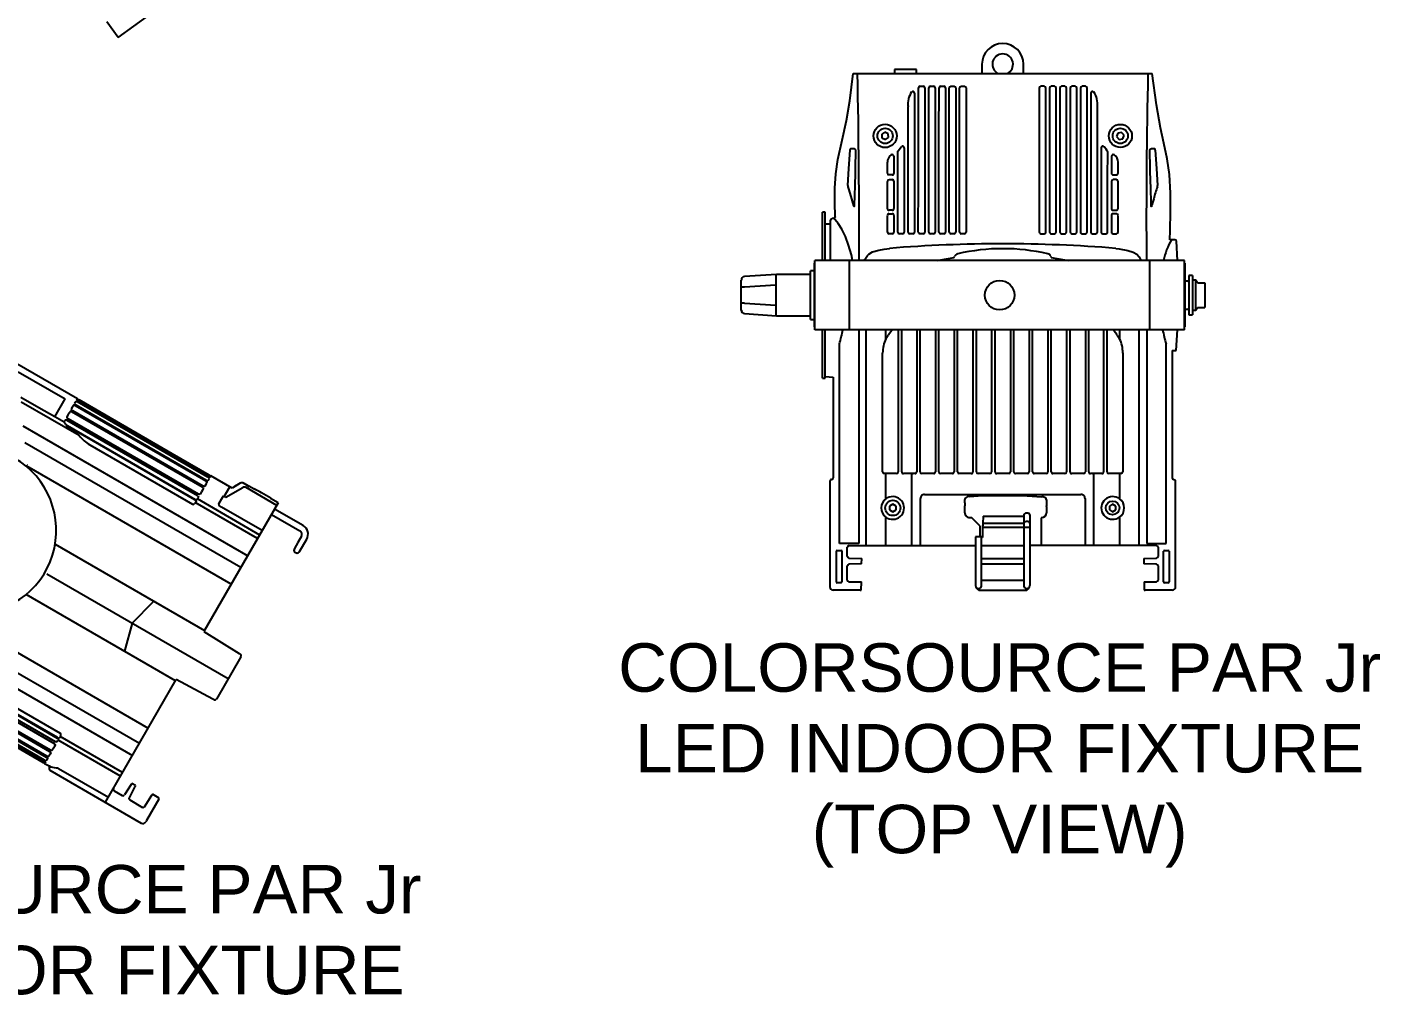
# Model space of a CAD drawing. Extents: x 5 to 346, y -5 to 215.
# Drawn here: x 185.92 to 210.37, y 66.5 to 83.98 of the extents above; entities that cross this region are included whole.
import ezdxf

# ---------------------------------------------------------------- set-up
doc = ezdxf.new("R2010")
doc.units = 0
doc.header["$LTSCALE"] = 0.5
doc.header["$MEASUREMENT"] = 0
doc.layers.add('OBJECT', color=7, linetype='CONTINUOUS')
doc.layers.add('RISER', color=7, linetype='CONTINUOUS')
doc.styles.add('ARIAL', font='arial.ttf')

# ---------------------------------------------------------------- blocks, each defined once
blk = doc.blocks.new('ColorSource Par Jr')
at = {"layer": 'RISER'}
for p, q in [((2.444, -3.819), (3.012, -3.409)), ((2.444, -3.819), (2.239, -3.535)), ((0.611, -9.706), (1.707, -10.339)), ((0.638, -9.855), (1.486, -10.345)), ((1.737, -11.004), (0.694, -10.402)), ((1.301, -10.665), (1.486, -10.345)), ((4.026, -11.83), (1.667, -10.468)), ((1.677, -10.451), (4.035, -11.813)), ((4.067, -11.758), (1.708, -10.396)), ((1.714, -10.387), (4.073, -11.748)), ((4.088, -11.722), (1.73, -10.36)), ((1.731, -10.356), (4.09, -11.718)), ((1.731, -10.356), (4.09, -11.718)), ((1.731, -10.356), (1.731, -10.356)), ((1.468, -10.761), (1.302, -10.665)), ((1.469, -10.75), (1.468, -10.752)), ((1.468, -10.752), (1.468, -10.754)), ((3.875, -12.093), (1.515, -10.731)), ((1.535, -10.697), (3.893, -12.059)), ((3.963, -11.94), (1.603, -10.578)), ((1.618, -10.553), (3.977, -11.915)), ((0.72, -10.831), (4.785, -13.178)), ((1.522, -10.822), (3.836, -12.158)), ((3.83, -12.165), (1.54, -10.843)), ((1.704, -10.969), (1.737, -11.004)), ((4.662, -13.39), (0.758, -11.136)), ((1.933, -11.173), (3.787, -12.244)), ((0.793, -11.528), (0.801, -11.532)), ((4.489, -13.69), (0.795, -11.558)), ((4.09, -11.718), (4.09, -11.718)), ((4.118, -11.731), (4.117, -11.732)), ((4.502, -11.953), (4.118, -11.731)), ((4.362, -12.103), (4.462, -11.93)), ((4.387, -12.117), (4.698, -11.945)), ((4.65, -11.868), (4.545, -11.928)), ((4.546, -11.928), (4.545, -11.928)), ((4.65, -11.868), (4.65, -11.868)), ((4.818, -11.931), (4.709, -11.868)), ((4.899, -11.971), (4.709, -11.868)), ((4.709, -11.868), (4.709, -11.868)), ((5.311, -12.266), (4.757, -11.946)), ((3.838, -12.217), (3.826, -12.238)), ((4.964, -12.867), (3.838, -12.217)), ((3.846, -12.201), (3.845, -12.205)), ((3.856, -12.184), (3.847, -12.2)), ((3.875, -12.151), (3.864, -12.169)), ((5.002, -12.802), (3.875, -12.151)), ((5.338, -12.22), (3.995, -14.546)), ((4.346, -12.094), (4.387, -12.117)), ((5.202, -12.135), (5.037, -12.04)), ((5.202, -12.135), (5.037, -12.04)), ((5.202, -12.135), (5.199, -12.14)), ((5.338, -12.22), (5.199, -12.14)), ((5.202, -12.135), (5.202, -12.135)), ((5.3, -12.198), (5.3, -12.198)), ((5.047, -12.723), (4.31, -12.298)), ((5.216, -12.431), (5.73, -12.728)), ((5.786, -12.632), (5.271, -12.335)), ((5.691, -12.936), (5.629, -13.044)), ((5.756, -12.823), (5.691, -12.936)), ((5.724, -13.099), (5.851, -12.878)), ((1.306, -12.965), (4.007, -14.525)), ((1.156, -13.502), (4.435, -15.396)), ((3.067, -15.194), (0.781, -13.874)), ((-0.714, -14.152), (2.988, -16.29)), ((2.696, -14.392), (3.091, -13.996)), ((2.827, -16.569), (-1.079, -14.314)), ((2.696, -14.392), (2.56, -14.901)), ((-1.362, -14.433), (2.704, -16.781)), ((3.995, -14.546), (4.629, -14.943)), ((-0.969, -15.133), (1.345, -16.469)), ((1.349, -16.46), (-0.942, -15.137)), ((4.664, -14.999), (4.221, -15.766)), ((4.629, -14.943), (4.654, -14.959)), ((-1.154, -15.35), (1.205, -16.712)), ((1.22, -16.687), (-1.14, -15.325)), ((-1.07, -15.206), (1.288, -16.567)), ((1.309, -16.534), (-1.051, -15.172)), ((-0.459, -15.312), (1.395, -16.383)), ((3.482, -15.434), (3.067, -15.194)), ((-1.267, -15.546), (1.092, -16.908)), ((-1.267, -15.546), (1.092, -16.908)), ((1.094, -16.905), (-1.265, -15.543)), ((-1.25, -15.516), (1.109, -16.878)), ((1.115, -16.868), (-1.244, -15.506)), ((-1.212, -15.452), (1.146, -16.814)), ((1.156, -16.797), (-1.203, -15.435)), ((2.215, -17.629), (3.495, -15.412)), ((4.155, -15.764), (3.495, -15.412)), ((4.181, -15.778), (4.155, -15.764)), ((1.369, -16.487), (1.359, -16.506)), ((2.487, -17.157), (1.359, -16.506)), ((1.408, -16.422), (1.397, -16.44)), ((2.525, -17.092), (1.397, -16.44)), ((1.092, -16.908), (1.092, -16.908)), ((1.116, -16.926), (1.198, -16.973)), ((1.204, -16.994), (1.202, -16.998)), ((1.203, -17.037), (1.202, -16.998)), ((1.211, -17.05), (2.861, -18.003)), ((1.368, -17.021), (2.267, -17.539)), ((2.678, -17.307), (2.559, -17.497)), ((2.747, -17.346), (2.642, -17.546)), ((2.757, -17.325), (2.692, -17.287)), ((2.37, -17.42), (2.519, -17.507)), ((2.653, -17.585), (2.882, -17.72)), ((2.922, -17.71), (3.051, -17.503)), ((3.179, -17.571), (2.957, -17.956)), ((3.188, -17.556), (3.063, -17.485)), ((3.179, -17.571), (3.188, -17.556)), ((2.957, -17.956), (2.943, -17.981))]:
    blk.add_line(p, q, dxfattribs=at)
at = {"layer": 'RISER', "flags": 128}
for points in [[(1.302, -10.665), (1.009, -10.503), (0.687, -10.32)], [(1.636, -10.461), (1.626, -10.479), (1.615, -10.498), (1.598, -10.527)], [(1.667, -10.468), (1.658, -10.464), (1.65, -10.461), (1.643, -10.459), (1.638, -10.459), (1.636, -10.461)], [(1.68, -10.386), (1.673, -10.397), (1.666, -10.409), (1.655, -10.429)], [(1.702, -10.347), (1.697, -10.355), (1.69, -10.367)], [(1.468, -10.754), (1.467, -10.76), (1.468, -10.761)], [(1.48, -10.732), (1.474, -10.741), (1.469, -10.75)], [(1.515, -10.731), (1.507, -10.727), (1.499, -10.725), (1.491, -10.725), (1.485, -10.727), (1.48, -10.732)], [(1.517, -10.667), (1.516, -10.674), (1.518, -10.682), (1.525, -10.69), (1.532, -10.696), (1.535, -10.697)], [(1.571, -10.574), (1.556, -10.6), (1.54, -10.627), (1.517, -10.667)], [(1.603, -10.578), (1.595, -10.573), (1.587, -10.571), (1.58, -10.57), (1.574, -10.571), (1.571, -10.574)], [(1.598, -10.527), (1.598, -10.532), (1.6, -10.538), (1.606, -10.545), (1.614, -10.551), (1.618, -10.553)], [(1.54, -10.843), (1.535, -10.84), (1.526, -10.835), (1.519, -10.832), (1.514, -10.831), (1.512, -10.831), (1.513, -10.833), (1.516, -10.837), (1.523, -10.842)], [(3.982, -11.966), (3.967, -11.992), (3.951, -12.02), (3.928, -12.061)], [(3.964, -11.939), (3.971, -11.944), (3.977, -11.95), (3.981, -11.956), (3.983, -11.961), (3.982, -11.966)], [(4.009, -11.92), (4.005, -11.923), (3.998, -11.923), (3.99, -11.921), (3.98, -11.918), (3.976, -11.916)], [(4.047, -11.853), (4.037, -11.871), (4.026, -11.89), (4.009, -11.92)], [(4.026, -11.83), (4.034, -11.835), (4.041, -11.84), (4.046, -11.845), (4.048, -11.85), (4.047, -11.853)], [(4.09, -11.778), (4.084, -11.789), (4.077, -11.801), (4.065, -11.821)], [(4.113, -11.738), (4.108, -11.747), (4.101, -11.76)], [(4.65, -11.868), (4.598, -11.898), (4.502, -11.953)], [(3.845, -12.205), (3.842, -12.21), (3.838, -12.217)], [(3.876, -12.092), (3.883, -12.097), (3.888, -12.103), (3.892, -12.109), (3.894, -12.116), (3.892, -12.123)], [(3.892, -12.123), (3.886, -12.133), (3.88, -12.143)], [(3.928, -12.061), (3.923, -12.065), (3.915, -12.067), (3.905, -12.065), (3.895, -12.062), (3.893, -12.06)], [(4.27, -12.227), (4.311, -12.156), (4.346, -12.094), (4.346, -12.094)], [(4.31, -12.298), (4.292, -12.286), (4.278, -12.272), (4.27, -12.259), (4.266, -12.242), (4.27, -12.227)], [(5.698, -13.122), (5.716, -13.11), (5.724, -13.099)], [(1.306, -16.597), (1.289, -16.626), (1.274, -16.654), (1.252, -16.69)], [(1.288, -16.567), (1.296, -16.573), (1.302, -16.579), (1.306, -16.585), (1.307, -16.592), (1.306, -16.597)], [(1.344, -16.533), (1.337, -16.538), (1.328, -16.54), (1.32, -16.539), (1.311, -16.535), (1.309, -16.534)], [(1.39, -16.452), (1.383, -16.462), (1.377, -16.471)], [(1.397, -16.44), (1.392, -16.449), (1.39, -16.452)], [(1.168, -16.836), (1.16, -16.85), (1.153, -16.862), (1.144, -16.878)], [(1.146, -16.814), (1.154, -16.819), (1.161, -16.824), (1.166, -16.829), (1.168, -16.834), (1.168, -16.836)], [(1.187, -16.804), (1.184, -16.806), (1.177, -16.805), (1.169, -16.803), (1.161, -16.799), (1.156, -16.797)], [(1.225, -16.737), (1.213, -16.758), (1.202, -16.778), (1.187, -16.804)], [(1.205, -16.712), (1.213, -16.717), (1.219, -16.723), (1.224, -16.728), (1.226, -16.734), (1.225, -16.737)], [(1.252, -16.69), (1.248, -16.694), (1.241, -16.694), (1.232, -16.693), (1.223, -16.689), (1.22, -16.687)], [(1.092, -16.908), (1.095, -16.91), (1.104, -16.915), (1.11, -16.919)], [(1.133, -16.897), (1.126, -16.909), (1.121, -16.918)], [(1.325, -17.004), (1.332, -17.006), (1.338, -17.008)], [(2.692, -17.287), (2.686, -17.296), (2.678, -17.307)], [(2.757, -17.325), (2.753, -17.335), (2.747, -17.346)], [(2.359, -17.409), (2.364, -17.415), (2.37, -17.42)], [(3.051, -17.503), (3.063, -17.485)]]:
    blk.add_lwpolyline(points, dxfattribs=at)
at = {"layer": 'RISER'}
for centre, radius, start, end in [((1.691, -10.415), 0.0388, 200.7915, 248.3345), ((1.682, -10.425), 0.0389, 47.7331, 93.8115), ((1.739, -10.331), 0.0604, 216.5801, 245.7542), ((1.679, -10.43), 0.0868, 54.219, 74.1559), ((1.699, -10.352), 0.015, 25.5965, 59.8951), ((1.838, -10.161), 0.223, 236.0017, 241.5482), ((1.86, -10.123), 0.267, 237.4352, 241.2882), ((1.601, -10.7), 0.146, 204.7073, 226.5313), ((1.572, -10.727), 0.107, 227.5585, 242.2322), ((85.636, 109.022), 146.432, 234.94106, 235.02798), ((2.281, -10.573), 0.694, 218.4363, 239.8799), ((-0.174, -12.717), 1.5, 114.6243, 65.3757), ((4.053, -11.801), 0.0873, 45.9517, 65.7374), ((4.205, -11.532), 0.219, 238.4248, 246.282), ((4.059, -11.783), 0.0389, 231.6171, 279.1874), ((4.056, -11.795), 0.0388, 26.2371, 72.2324), ((4.108, -11.7), 0.0604, 234.214, 263.4737), ((4.68, -11.92), 0.06, 60.1942, 119.7292), ((4.726, -11.998), 0.0601, 59.6387, 118.6119), ((3.89, -14.162), 2.413, 61.6146, 65.2814), ((3.852, -12.203), 0.00603, 149.5381, 159.3921), ((3.802, -12.221), 0.0296, 237.2857, 325.0712), ((5.696, -12.788), 0.18, 330, 60), ((5.696, -12.788), 0.0699, 330, 60), ((5.676, -13.072), 0.0551, 150, 293.2267), ((4.638, -14.984), 0.03, 330, 58), ((4.195, -15.751), 0.03, 242, 330), ((1.384, -16.413), 0.0584, 232.9354, 262.9371), ((1.382, -16.409), 0.0291, 334.129, 62.7592), ((1.145, -16.828), 0.0501, 233.0768, 268.4678), ((1.158, -16.806), 0.118, 236.8635, 251.5114), ((1.093, -16.922), 0.0464, 32.0141, 70.3202), ((1.124, -16.913), 0.015, 205.4336, 240.1043), ((1.19, -16.987), 0.0153, 331.2245, 60.7709), ((1.218, -17.036), 0.0157, 182.2305, 240.2292), ((1.265, -17.27), 0.272, 71.7433, 74.36), ((1.298, -17.141), 0.139, 59.689, 68.1301), ((2.389, -17.394), 0.0335, 148.3486, 205.2623), ((2.534, -17.482), 0.0295, 240.0869, 328.4004), ((2.668, -17.56), 0.0299, 151.5372, 239.2734), ((2.896, -17.694), 0.0295, 240.0702, 328.3774), ((2.891, -17.951), 0.06, 240, 330)]:
    blk.add_arc(centre, radius, start, end, dxfattribs=at)
for centre, major_axis, ratio, start_param, end_param in [((3.83, -12.169), (0.026, -0.015), 0.141568, 6.28306, 7.847725), ((3.838, -12.154), (0.026, -0.015), 0.140183, 4.708619, 6.283111), ((3.897, -12.118), (0.0217, 0.0337), 0.006749, 2.568882, 3.001962), ((2.535, -14.281), (1.59, 2.546), 0.004889, 5.71032, 5.712604), ((2.575, -14.304), (1.455, 2.624), 0.002446, 3.6991, 3.714585), ((1.343, -16.472), (0.026, -0.015), 0.140529, 0.000043, 1.572993), ((1.34, -16.541), (0.0192, 0.0351), 0.003379, 0.139874, 0.572954), ((2.698, -14.375), (1.5, 2.598), 0.269289, 3.141593, 3.297996)]:
    blk.add_ellipse(centre, major_axis=major_axis, ratio=ratio, start_param=start_param, end_param=end_param, dxfattribs=at)
at = {"layer": 'RISER', "color": 1, "insert": (1.035, -18.762), "char_height": 0.875, "width": 20.15864, "attachment_point": 2, "style": 'ARIAL'}
blk.add_mtext('COLORSOURCE PAR Jr\\PLED INDOOR FIXTURE', dxfattribs=at)
blk = doc.blocks.new('ColorSource Par Jr (top)')
at = {"layer": 'RISER'}
for p, q in [((-0.319, 4.17), (-0.319, 4.001)), ((0.431, 4.001), (0.431, 4.17)), ((-2.647, 4.001), (2.759, 4.001)), ((-1.85, 4.078), (-1.899, 4.078)), ((-1.899, 4.078), (-1.899, 4.001)), ((-1.554, 4.078), (-1.85, 4.078)), ((-1.505, 4.078), (-1.554, 4.078)), ((-1.505, 4.001), (-1.505, 4.078)), ((2.68, 3.96), (2.68, 3.96)), ((-2.073, 2.944), (-2.13, 2.906)), ((-2.012, 2.913), (-2.073, 2.944)), ((2.203, 2.94), (2.136, 2.927)), ((2.248, 2.889), (2.203, 2.94)), ((-2.13, 2.906), (-2.126, 2.838)), ((-2.126, 2.838), (-2.065, 2.808)), ((-2.065, 2.808), (-2.008, 2.845)), ((-2.008, 2.845), (-2.012, 2.913)), ((2.136, 2.927), (2.114, 2.862)), ((2.114, 2.862), (2.159, 2.811)), ((2.159, 2.811), (2.226, 2.825)), ((2.226, 2.825), (2.248, 2.889)), ((-3.15, 1.5), (-3.198, 1.5)), ((-3.198, 0.625), (-3.198, 1.5)), ((-3.15, 0.625), (-3.15, 1.5)), ((-3.057, 1.281), (-3.15, 1.281)), ((-3.057, 1.354), (-3.057, 1.352)), ((-3.057, 0.625), (-3.057, 1.352)), ((-3, 1.386), (-3.029, 1.384)), ((-2.99, 1.389), (-3, 1.386)), ((-1.381, 1.109), (-1.439, 1.109)), ((-1.194, 1.109), (-1.252, 1.109)), ((-1.008, 1.109), (-1.066, 1.109)), ((-0.822, 1.109), (-0.88, 1.109)), ((-0.636, 1.109), (-0.693, 1.109)), ((0.747, 1.109), (0.805, 1.109)), ((0.933, 1.109), (0.991, 1.109)), ((1.119, 1.109), (1.178, 1.109)), ((1.306, 1.109), (1.364, 1.109)), ((1.492, 1.109), (1.55, 1.109)), ((3.165, 1.001), (3.077, 1.001)), ((3.216, 0.625), (3.194, 0.973)), ((-3.35, 0.575), (-3.35, -0.575)), ((-3.35, 0.575), (-3.34, 0.575)), ((-3.34, -0.625), (-3.34, 0.625)), ((-2.715, 0.625), (-3.34, 0.625)), ((-2.715, -0.625), (-2.715, 0.625)), ((2.715, 0.625), (-2.715, 0.625)), ((-2.443, 0.625), (-2.436, 0.646)), ((-0.821, 0.679), (-0.814, 0.701)), ((-0.786, 0.625), (-0.785, 0.626)), ((0.898, 0.625), (0.897, 0.626)), ((0.926, 0.701), (0.933, 0.679)), ((2.548, 0.646), (2.555, 0.625)), ((2.715, -0.625), (2.715, 0.625)), ((3.34, 0.625), (2.715, 0.625)), ((3.34, -0.625), (3.34, 0.625)), ((3.35, 0.575), (3.34, 0.575)), ((3.35, -0.575), (3.35, 0.575)), ((-4.668, 0.272), (-4.668, 0.269)), ((-4.668, 0.145), (-4.668, 0.269)), ((-4.032, 0.375), (-4.61, 0.334)), ((-4.043, 0.374), (-4.043, 0.183)), ((-3.418, 0.375), (-4.033, 0.375)), ((-3.35, 0.438), (-3.418, 0.438)), ((-3.418, -0.438), (-3.418, 0.438)), ((3.401, 0.251), (3.35, 0.252)), ((3.417, 0.235), (3.401, 0.251)), ((3.488, 0.354), (3.417, 0.354)), ((3.417, 0.354), (3.417, -0.354)), ((3.488, 0.354), (3.488, -0.354)), ((3.545, 0.271), (3.488, 0.271)), ((3.576, 0.222), (3.545, 0.271)), ((3.545, -0.103), (3.545, 0.271)), ((-4.611, 0.145), (-4.668, 0.145)), ((-4.668, -0.145), (-4.668, 0.145)), ((-4.043, 0.179), (-4.611, 0.145)), ((-4.043, 0.183), (-4.043, -0.183)), ((3.576, 0.222), (3.708, 0.222)), ((3.708, 0.222), (3.708, 0.136)), ((3.708, 0.136), (3.708, -0.085)), ((-4.611, -0.145), (-4.668, -0.145)), ((-4.668, -0.269), (-4.668, -0.145)), ((-4.611, -0.145), (-4.043, -0.179)), ((-4.043, -0.183), (-4.043, -0.374)), ((3.401, -0.251), (3.417, -0.235)), ((3.545, -0.271), (3.545, -0.103)), ((3.545, -0.271), (3.576, -0.222)), ((3.576, -0.222), (3.708, -0.222)), ((3.708, -0.085), (3.708, -0.222)), ((-4.668, -0.269), (-4.668, -0.272)), ((-4.61, -0.334), (-4.61, -0.331)), ((-4.61, -0.334), (-4.032, -0.375)), ((-4.033, -0.375), (-3.418, -0.375)), ((-3.418, -0.438), (-3.35, -0.438)), ((3.35, -0.252), (3.401, -0.251)), ((3.417, -0.354), (3.488, -0.354)), ((3.488, -0.271), (3.545, -0.271)), ((-3.35, -0.575), (-3.34, -0.575)), ((-2.715, -0.625), (-3.34, -0.625)), ((-3.198, -1.5), (-3.198, -0.625)), ((-3.15, -1.5), (-3.15, -0.625)), ((2.715, -0.625), (-2.715, -0.625)), ((-2.547, -0.625), (-2.547, -4.484)), ((-2.409, -4.524), (-2.409, -0.625)), ((-2.057, -0.787), (-2.057, -0.625)), ((-2.026, -0.742), (-2.013, -0.721)), ((-1.831, -0.625), (-1.831, -3.193)), ((-1.768, -3.193), (-1.768, -0.625)), ((-1.498, -0.625), (-1.498, -3.194)), ((-1.437, -3.193), (-1.437, -0.625)), ((-1.16, -0.625), (-1.16, -3.194)), ((-1.098, -3.193), (-1.098, -0.625)), ((-0.822, -0.625), (-0.822, -3.193)), ((-0.759, -3.193), (-0.759, -0.625)), ((-0.483, -0.625), (-0.483, -3.193)), ((-0.42, -3.193), (-0.42, -0.625)), ((-0.145, -0.625), (-0.145, -3.193)), ((-0.082, -3.193), (-0.082, -0.625)), ((0.194, -0.625), (0.194, -3.193)), ((0.257, -3.193), (0.257, -0.625)), ((0.532, -0.625), (0.532, -3.193)), ((0.595, -3.193), (0.595, -0.625)), ((0.871, -0.625), (0.871, -3.193)), ((0.934, -3.193), (0.934, -0.625)), ((1.21, -0.625), (1.21, -3.193)), ((1.272, -3.194), (1.272, -0.625)), ((1.549, -0.625), (1.549, -3.193)), ((1.61, -3.194), (1.61, -0.625)), ((1.88, -0.625), (1.88, -3.193)), ((1.943, -3.193), (1.943, -0.625)), ((2.125, -0.721), (2.138, -0.742)), ((2.169, -0.625), (2.169, -0.787)), ((2.523, -4.524), (2.523, -0.625)), ((2.661, -0.625), (2.661, -4.484)), ((3.34, -0.625), (2.715, -0.625)), ((3.193, -0.999), (3.216, -0.625)), ((3.35, -0.575), (3.34, -0.575)), ((-2.896, -4.484), (-2.896, -0.882)), ((-2.057, -0.787), (-2.026, -0.742)), ((2.138, -0.742), (2.169, -0.787)), ((3.01, -4.484), (3.01, -0.882)), ((-2.114, -3.193), (-2.114, -1.045)), ((2.226, -1.045), (2.226, -3.193)), ((3.119, -0.999), (3.193, -0.999)), ((3.119, -0.999), (3.119, -3.3)), ((-3.198, -1.5), (-3.15, -1.5)), ((-3.15, -1.469), (-3.008, -1.482)), ((-3.008, -1.482), (-3.007, -3.3)), ((-3.068, -3.363), (-3.068, -5.27)), ((-3.068, -3.363), (-3.068, -5.27)), ((-3.068, -3.363), (-3.068, -3.363)), ((-3.044, -3.331), (-3.054, -3.337)), ((-3.039, -3.331), (-3.044, -3.331)), ((-2.057, -3.224), (-2.084, -3.224)), ((-2.057, -3.678), (-2.057, -3.224)), ((-1.997, -3.223), (-2.026, -3.224)), ((-1.861, -3.223), (-1.989, -3.223)), ((-1.587, -3.223), (-1.738, -3.223)), ((-1.587, -4.524), (-1.587, -3.223)), ((1.699, -3.223), (1.699, -4.524)), ((1.85, -3.223), (1.699, -3.223)), ((2.101, -3.223), (1.973, -3.223)), ((2.138, -3.224), (2.109, -3.223)), ((2.169, -3.224), (2.169, -3.678)), ((2.196, -3.224), (2.169, -3.224)), ((3.146, -3.33), (3.166, -3.337)), ((3.18, -5.27), (3.18, -3.363)), ((3.18, -3.363), (3.18, -3.363)), ((-1.357, -3.603), (1.469, -3.603)), ((-0.539, -3.634), (-0.386, -3.626)), ((0.498, -3.626), (0.76, -3.641)), ((-1.93, -3.776), (-1.989, -3.81)), ((-1.989, -3.81), (-1.989, -3.878)), ((-1.989, -3.878), (-1.93, -3.912)), ((-1.871, -3.81), (-1.93, -3.776)), ((-1.93, -3.912), (-1.871, -3.878)), ((-1.871, -3.878), (-1.871, -3.81)), ((-1.432, -4.524), (-1.432, -3.673)), ((-0.628, -3.93), (-0.628, -3.804)), ((0.848, -3.816), (0.848, -3.93)), ((1.544, -3.673), (1.544, -4.524)), ((2.042, -3.776), (1.983, -3.81)), ((1.983, -3.81), (1.983, -3.878)), ((1.983, -3.878), (2.042, -3.912)), ((2.101, -3.81), (2.042, -3.776)), ((2.042, -3.912), (2.101, -3.878)), ((2.101, -3.878), (2.101, -3.81)), ((-2.057, -4.524), (-2.057, -4.011)), ((-0.505, -4.02), (-0.538, -4.02)), ((-0.297, -4.001), (-0.305, -4.119)), ((-0.305, -4.119), (0.438, -4.119)), ((-0.295, -3.991), (0.438, -3.991)), ((0.438, -3.968), (0.438, -4.12)), ((0.438, -4.12), (0.438, -4.195)), ((0.549, -4.12), (0.549, -3.968)), ((0.549, -4.195), (0.549, -4.12)), ((0.748, -4.02), (0.748, -4.524)), ((0.758, -4.02), (0.748, -4.02)), ((2.169, -4.011), (2.169, -4.524)), ((-0.437, -4.365), (-0.437, -5.118)), ((-0.319, -4.365), (-0.437, -4.365)), ((-0.35, -4.365), (-0.35, -4.174)), ((-0.326, -5.118), (-0.326, -4.365)), ((-0.307, -4.377), (-0.326, -4.377)), ((-0.307, -4.194), (-0.307, -4.377)), ((0.438, -4.194), (-0.307, -4.194)), ((0.438, -4.195), (0.438, -5.118)), ((0.526, -4.195), (0.438, -4.195)), ((0.549, -4.195), (0.526, -4.195)), ((0.549, -5.118), (0.549, -4.195)), ((-2.95, -5.179), (-2.95, -4.627)), ((-2.935, -4.612), (-2.865, -4.612)), ((-2.547, -4.484), (-2.896, -4.484)), ((-2.85, -4.627), (-2.851, -5.179)), ((-2.752, -4.719), (-2.752, -4.554)), ((-2.721, -4.524), (-0.437, -4.524)), ((-0.326, -4.524), (0.438, -4.524)), ((2.833, -4.524), (0.549, -4.524)), ((2.661, -4.484), (3.01, -4.484)), ((2.864, -4.554), (2.864, -4.719)), ((2.963, -5.179), (2.962, -4.627)), ((2.977, -4.612), (3.047, -4.612)), ((3.062, -4.627), (3.062, -5.179)), ((-2.752, -5.147), (-2.752, -4.889)), ((-2.723, -4.749), (-2.492, -4.757)), ((-2.494, -4.851), (-2.723, -4.859)), ((-2.494, -4.851), (-2.492, -4.757)), ((-0.326, -4.756), (0.438, -4.756)), ((-0.326, -4.852), (0.438, -4.852)), ((2.604, -4.757), (2.835, -4.749)), ((2.604, -4.757), (2.606, -4.851)), ((2.835, -4.859), (2.606, -4.851)), ((2.864, -4.889), (2.864, -5.147)), ((-0.437, -5.118), (-0.437, -5.243)), ((-0.326, -5.243), (-0.326, -5.118)), ((0.438, -5.118), (0.438, -5.243)), ((0.549, -5.243), (0.549, -5.118)), ((-3.068, -5.27), (-3.068, -5.27)), ((-3, -5.33), (-3.008, -5.33)), ((-2.972, -5.33), (-3, -5.33)), ((-2.52, -5.33), (-2.972, -5.33)), ((-2.866, -5.194), (-2.935, -5.194)), ((-2.722, -5.177), (-2.498, -5.177)), ((-2.52, -5.33), (-2.5, -5.33)), ((-2.5, -5.33), (-2.498, -5.177)), ((-0.358, -5.33), (0.47, -5.33)), ((-0.326, -5.147), (0.438, -5.147)), ((2.61, -5.177), (2.612, -5.33)), ((2.61, -5.177), (2.834, -5.177)), ((2.612, -5.33), (2.632, -5.33)), ((3.084, -5.33), (2.632, -5.33)), ((3.047, -5.194), (2.978, -5.194)), ((3.112, -5.33), (3.084, -5.33)), ((3.12, -5.33), (3.112, -5.33)), ((3.18, -5.27), (3.18, -5.27))]:
    blk.add_line(p, q, dxfattribs=at)
at = {"layer": 'RISER', "flags": 128}
for points in [[(-2.972, 1.415), (-2.977, 1.673), (-2.976, 1.931), (-2.959, 2.19), (-2.921, 2.447), (-2.843, 2.8), (-2.769, 3.155), (-2.709, 3.511), (-2.647, 4.001)], [(3.077, 1.001), (3.08, 1.165), (3.088, 1.504), (3.09, 1.843), (3.072, 2.181), (3.029, 2.464), (2.968, 2.744), (2.906, 3.024), (2.833, 3.435), (2.759, 4.001)], [(-1.469, 1.139), (-1.468, 2.029), (-1.468, 2.885), (-1.468, 3.741)], [(-1.438, 3.771), (-1.416, 3.771), (-1.381, 3.771)], [(-1.351, 3.741), (-1.351, 2.847), (-1.351, 1.993), (-1.351, 1.139)], [(-1.282, 1.139), (-1.282, 2.038), (-1.282, 2.889), (-1.282, 3.741)], [(-1.252, 3.771), (-1.229, 3.771), (-1.194, 3.771)], [(-1.164, 3.741), (-1.164, 2.838), (-1.164, 1.988), (-1.164, 1.139)], [(-1.096, 1.139), (-1.096, 2.047), (-1.096, 2.894), (-1.095, 3.741)], [(-1.065, 3.771), (-1.043, 3.771), (-1.008, 3.771)], [(-0.978, 3.741), (-0.978, 2.828), (-0.978, 1.984), (-0.978, 1.139)], [(-0.91, 1.139), (-0.909, 2.057), (-0.909, 2.899), (-0.909, 3.741)], [(-0.879, 3.771), (-0.857, 3.771), (-0.822, 3.771)], [(-0.792, 3.741), (-0.792, 2.819), (-0.792, 1.979), (-0.792, 1.139)], [(-0.723, 1.139), (-0.723, 2.066), (-0.723, 2.904), (-0.723, 3.741)], [(-0.693, 3.771), (-0.67, 3.771), (-0.636, 3.771)], [(-0.605, 3.741), (-0.606, 2.811), (-0.606, 1.975), (-0.606, 1.139)], [(0.717, 3.741), (0.717, 2.811), (0.717, 1.975), (0.717, 1.139)], [(0.804, 3.771), (0.782, 3.771), (0.747, 3.771)], [(0.835, 1.139), (0.835, 2.066), (0.834, 2.904), (0.834, 3.741)], [(0.903, 3.741), (0.903, 2.819), (0.903, 1.979), (0.903, 1.139)], [(0.99, 3.771), (0.968, 3.771), (0.933, 3.771)], [(1.021, 1.139), (1.021, 2.057), (1.021, 2.899), (1.021, 3.741)], [(1.089, 3.741), (1.089, 2.828), (1.09, 1.984), (1.09, 1.139)], [(1.177, 3.771), (1.154, 3.771), (1.119, 3.771)], [(1.207, 1.139), (1.207, 2.047), (1.207, 2.894), (1.207, 3.741)], [(1.276, 3.741), (1.276, 2.838), (1.276, 1.988), (1.276, 1.139)], [(1.363, 3.771), (1.341, 3.771), (1.306, 3.771)], [(1.394, 1.139), (1.393, 2.038), (1.393, 2.889), (1.393, 3.741)], [(1.462, 3.741), (1.462, 2.847), (1.462, 1.993), (1.462, 1.139)], [(1.549, 3.771), (1.527, 3.771), (1.492, 3.771)], [(1.58, 1.139), (1.58, 2.029), (1.58, 2.885), (1.58, 3.741)], [(-1.537, 3.65), (-1.537, 2.945), (-1.537, 2.24), (-1.537, 1.139)], [(1.648, 3.65), (1.648, 2.945), (1.648, 2.24), (1.649, 1.139)], [(-1.655, 1.139), (-1.655, 1.814), (-1.655, 2.488), (-1.655, 3.405)], [(1.766, 1.139), (1.766, 1.814), (1.766, 2.488), (1.766, 3.405)], [(-2.741, 1.98), (-2.723, 2.289), (-2.7, 2.618)], [(-2.7, 2.618), (-2.698, 2.627), (-2.696, 2.636), (-2.694, 2.643), (-2.691, 2.647), (-2.689, 2.647)], [(-2.689, 2.647), (-2.686, 2.648), (-2.678, 2.649)], [(-2.678, 2.649), (-2.67, 2.65), (-2.657, 2.651)], [(-2.657, 2.651), (-2.634, 2.649), (-2.609, 2.633), (-2.604, 2.624), (-2.602, 2.619), (-2.602, 2.615), (-2.602, 2.611)], [(-2.602, 2.611), (-2.61, 2.296), (-2.612, 2.202)], [(-1.91, 2.509), (-1.91, 2.382), (-1.91, 2.291), (-1.91, 2.199)], [(-1.841, 2.589), (-1.839, 2.599), (-1.834, 2.608)], [(-1.841, 1.139), (-1.841, 1.65), (-1.841, 2.119), (-1.841, 2.589)], [(-1.834, 2.608), (-1.812, 2.635), (-1.777, 2.678)], [(-1.723, 2.659), (-1.723, 2.133), (-1.723, 1.636), (-1.723, 1.139)], [(1.835, 2.659), (1.835, 2.133), (1.835, 1.636), (1.835, 1.139)], [(1.946, 2.608), (1.923, 2.635), (1.888, 2.678)], [(1.953, 2.589), (1.951, 2.599), (1.946, 2.608)], [(1.952, 1.139), (1.952, 1.65), (1.952, 2.119), (1.953, 2.589)], [(2.022, 2.509), (2.022, 2.382), (2.022, 2.291), (2.022, 2.199)], [(2.714, 2.611), (2.714, 2.613), (2.714, 2.616), (2.715, 2.621), (2.716, 2.624), (2.719, 2.63), (2.722, 2.635), (2.727, 2.64), (2.734, 2.645), (2.745, 2.649), (2.769, 2.651)], [(2.729, 2.021), (2.722, 2.296), (2.714, 2.611)], [(2.769, 2.651), (2.778, 2.65), (2.801, 2.647)], [(2.812, 2.618), (2.835, 2.289), (2.853, 1.98)], [(-2.612, 2.202), (-2.618, 1.98), (-2.626, 1.617)], [(-2.029, 2.2), (-2.029, 2.3), (-2.029, 2.401)], [(2.14, 2.2), (2.14, 2.3), (2.14, 2.401)], [(-2.672, 1.741), (-2.718, 1.899), (-2.738, 1.958), (-2.738, 1.959)], [(-2.029, 1.564), (-2.029, 1.719), (-2.029, 1.887), (-2.029, 2.055)], [(-1.94, 2.17), (-1.963, 2.17), (-1.999, 2.17)], [(-1.998, 2.086), (-1.976, 2.086), (-1.941, 2.086)], [(-1.91, 2.056), (-1.91, 1.903), (-1.91, 1.733), (-1.91, 1.564)], [(2.022, 2.056), (2.022, 1.903), (2.021, 1.733), (2.021, 1.564)], [(2.052, 2.17), (2.074, 2.17), (2.11, 2.17)], [(2.11, 2.086), (2.087, 2.086), (2.052, 2.086)], [(2.14, 1.564), (2.14, 1.719), (2.14, 1.887), (2.14, 2.055)], [(2.738, 1.617), (2.73, 1.98), (2.729, 2.021)], [(-2.626, 1.617), (-2.626, 1.61), (-2.626, 1.605), (-2.627, 1.602), (-2.628, 1.601), (-2.629, 1.6), (-2.63, 1.6), (-2.631, 1.602), (-2.634, 1.606), (-2.636, 1.611), (-2.654, 1.67), (-2.672, 1.741)], [(2.784, 1.741), (2.764, 1.664), (2.748, 1.61), (2.743, 1.602), (2.741, 1.6), (2.74, 1.6), (2.74, 1.601), (2.739, 1.603), (2.738, 1.606), (2.738, 1.617)], [(-1.94, 1.534), (-1.963, 1.534), (-1.999, 1.534)], [(-1.998, 1.471), (-1.975, 1.471), (-1.94, 1.471)], [(2.051, 1.534), (2.074, 1.534), (2.11, 1.534)], [(2.11, 1.471), (2.087, 1.471), (2.052, 1.471)], [(-2.658, 0.625), (-2.679, 0.729), (-2.729, 0.902), (-2.787, 1.058), (-2.852, 1.189), (-2.916, 1.291), (-2.97, 1.358), (-2.99, 1.378), (-3, 1.385), (-3, 1.386)], [(-2.972, 1.415), (-2.974, 1.407), (-2.975, 1.404)], [(-2.029, 1.139), (-2.029, 1.353), (-2.029, 1.441)], [(-1.91, 1.441), (-1.91, 1.319), (-1.91, 1.229), (-1.91, 1.139)], [(2.021, 1.441), (2.021, 1.319), (2.021, 1.229), (2.021, 1.139)], [(2.14, 1.139), (2.14, 1.353), (2.14, 1.441)], [(-1.94, 1.109), (-1.962, 1.109), (-1.998, 1.109)], [(-1.753, 1.109), (-1.776, 1.109), (-1.811, 1.109)], [(-1.567, 1.109), (-1.589, 1.109), (-1.625, 1.109)], [(1.678, 1.109), (1.701, 1.109), (1.736, 1.109)], [(1.865, 1.109), (1.887, 1.109), (1.923, 1.109)], [(2.051, 1.109), (2.074, 1.109), (2.11, 1.109)], [(-2.436, 0.646), (-2.39, 0.718), (-2.366, 0.741), (-2.296, 0.779), (-2.184, 0.813), (-2.089, 0.832), (-1.991, 0.844), (-1.991, 0.844)], [(2.103, 0.844), (2.103, 0.844), (2.162, 0.838), (2.318, 0.807), (2.412, 0.777), (2.482, 0.738), (2.521, 0.693), (2.548, 0.646)], [(-1.128, 0.625), (-1.099, 0.632), (-0.821, 0.679)], [(0.933, 0.679), (1.207, 0.633), (1.24, 0.625)], [(-2.005, -0.708), (-1.972, -0.662), (-1.94, -0.625)], [(2.051, -0.625), (2.072, -0.647), (2.117, -0.708)], [(-2.026, -3.224), (-2.045, -3.224), (-2.057, -3.224)], [(-1.529, -3.224), (-1.547, -3.224), (-1.565, -3.223)], [(-1.19, -3.223), (-1.255, -3.223), (-1.318, -3.223), (-1.407, -3.224)], [(-0.852, -3.223), (-0.915, -3.223), (-0.978, -3.223), (-1.068, -3.223)], [(-0.513, -3.223), (-0.576, -3.223), (-0.639, -3.223), (-0.729, -3.223)], [(-0.175, -3.223), (-0.283, -3.223), (-0.39, -3.223)], [(0.164, -3.223), (0.088, -3.223), (0.018, -3.223), (-0.052, -3.223)], [(0.502, -3.223), (0.395, -3.223), (0.287, -3.223)], [(0.841, -3.223), (0.779, -3.223), (0.716, -3.223), (0.625, -3.223)], [(1.18, -3.223), (1.117, -3.223), (1.055, -3.223), (0.964, -3.223)], [(1.519, -3.224), (1.456, -3.223), (1.393, -3.223), (1.302, -3.223)], [(1.677, -3.223), (1.659, -3.224), (1.641, -3.224)], [(2.169, -3.224), (2.152, -3.224), (2.138, -3.224)], [(-0.539, -3.634), (-0.561, -3.637), (-0.585, -3.644), (-0.605, -3.655), (-0.621, -3.669), (-0.629, -3.685), (-0.63, -3.692)], [(0.85, -3.7), (0.85, -3.696), (0.843, -3.679), (0.829, -3.664), (0.81, -3.653), (0.786, -3.645), (0.76, -3.641)], [(-0.63, -3.753), (-0.63, -3.722), (-0.63, -3.692)], [(0.85, -3.7), (0.85, -3.73), (0.85, -3.765)], [(-0.35, -4.174), (-0.388, -4.136), (-0.446, -4.078), (-0.505, -4.02)], [(0.526, -3.942), (0.507, -3.936), (0.486, -3.936), (0.465, -3.94), (0.449, -3.949), (0.44, -3.96), (0.438, -3.968)], [(0.526, -4.094), (0.507, -4.088), (0.486, -4.087), (0.465, -4.092), (0.449, -4.1), (0.44, -4.112), (0.438, -4.12)]]:
    blk.add_lwpolyline(points, dxfattribs=at)
at = {"layer": 'RISER'}
for centre, radius in [((-2.07, 2.875), 0.21), ((-2.069, 2.876), 0.138), ((2.182, 2.875), 0.209), ((2.181, 2.876), 0.138), ((0, 0), 0.266), ((-1.93, -3.844), 0.138), ((2.042, -3.844), 0.124)]:
    blk.add_circle(centre, radius, dxfattribs=at)
for centre, radius, start, end in [((0.056, 4.17), 0.375, 0, 180), ((0.056, 4.17), 0.187, 295.119, 244.881), ((-123.774, 1.304), 121.235, 359.67913, 1.27462), ((123.886, 1.304), 121.235, 178.72538, 180.32087), ((-1.28, 3.454), 0.378, 145.3711, 187.45), ((-1.567, 3.65), 0.0301, 0.8428, 142.2525), ((-1.438, 3.741), 0.0301, 89.9365, 179.8408), ((-1.381, 3.741), 0.03, 0.211, 90.1989), ((-1.252, 3.741), 0.0301, 89.9342, 179.8344), ((-1.194, 3.741), 0.03, 0.1889, 90.1784), ((-1.065, 3.741), 0.0301, 89.9304, 179.8292), ((-1.008, 3.741), 0.03, 0.1784, 90.1651), ((-0.879, 3.741), 0.0301, 89.9246, 179.8247), ((-0.822, 3.741), 0.03, 0.1734, 90.1545), ((-0.693, 3.741), 0.0301, 89.9175, 179.8218), ((-0.636, 3.741), 0.0301, 0.1721, 90.145), ((0.747, 3.741), 0.0301, 89.855, 179.8279), ((0.804, 3.741), 0.0301, 0.1782, 90.0825), ((0.933, 3.741), 0.03, 89.8455, 179.8266), ((0.99, 3.741), 0.0301, 0.1753, 90.0754), ((1.119, 3.741), 0.03, 89.8349, 179.8216), ((1.177, 3.741), 0.0301, 0.1708, 90.0696), ((1.306, 3.741), 0.03, 89.8216, 179.8111), ((1.363, 3.741), 0.0301, 0.1656, 90.0658), ((1.492, 3.741), 0.03, 89.8011, 179.789), ((1.549, 3.741), 0.0301, 0.1592, 90.0635), ((1.678, 3.65), 0.0301, 37.7475, 179.1572), ((1.391, 3.454), 0.378, 352.55, 34.6289), ((-1.87, 2.401), 0.159, 123.4741, 179.9141), ((-1.941, 2.508), 0.0302, 0.926, 124.4592), ((-1.753, 2.659), 0.0301, 0.936, 141.1172), ((1.865, 2.659), 0.0301, 38.8828, 179.064), ((2.052, 2.508), 0.0302, 55.5408, 179.074), ((1.982, 2.401), 0.159, 0.0859, 56.5259), ((2.769, 2.619), 0.0422, 357.7145, 41.9266), ((-2.68, 1.976), 0.0615, 176.3431, 196.8475), ((-1.999, 2.2), 0.0301, 179.9081, 269.8622), ((-1.998, 2.055), 0.0303, 89.9741, 179.7385), ((-1.94, 2.056), 0.0301, 0.5681, 90.5385), ((-1.94, 2.2), 0.0299, 269.6162, 359.8678), ((2.052, 2.2), 0.0299, 180.1322, 270.3838), ((2.052, 2.056), 0.0301, 89.4615, 179.4319), ((2.11, 2.2), 0.0301, 270.1378, 0.0919), ((2.11, 2.055), 0.0303, 0.2615, 90.0259), ((5.114, 1.151), 2.403, 160.3568, 165.7771), ((2.795, 1.976), 0.0581, 342.5446, 4.2648), ((-1.999, 1.564), 0.0302, 179.9963, 270.0092), ((-1.998, 1.441), 0.0304, 89.7731, 179.6729), ((-1.94, 1.564), 0.0299, 269.4116, 359.9605), ((-1.94, 1.441), 0.0301, 0.3691, 90.5033), ((2.051, 1.564), 0.0299, 180.0395, 270.5884), ((2.051, 1.441), 0.0301, 89.4967, 179.6309), ((2.11, 1.564), 0.0302, 269.9908, 0.0037), ((2.11, 1.441), 0.0304, 0.3271, 90.2269), ((-3.027, 1.354), 0.03, 95, 180), ((-3.001, 1.415), 0.0289, 291.9644, 335.9431), ((-1.998, 1.139), 0.0303, 180.1742, 270.1725), ((-1.94, 1.139), 0.0298, 269.9088, 0.0654), ((-1.811, 1.139), 0.03, 179.7823, 269.835), ((-1.753, 1.139), 0.0298, 269.9472, 0.0822), ((-1.625, 1.139), 0.0299, 179.7751, 269.8457), ((-1.567, 1.139), 0.0299, 269.9668, 0.0979), ((-1.439, 1.139), 0.0299, 179.7708, 269.8549), ((-1.381, 1.139), 0.0299, 269.9813, 0.1139), ((-1.252, 1.139), 0.0299, 179.7754, 269.8643), ((-1.194, 1.139), 0.0299, 269.9934, 0.1224), ((-1.066, 1.139), 0.0299, 179.7828, 269.8741), ((-1.008, 1.139), 0.0299, 270.0046, 0.1294), ((-0.88, 1.139), 0.0299, 179.7911, 269.8836), ((-0.822, 1.139), 0.0299, 270.0166, 0.1365), ((-0.693, 1.139), 0.0299, 179.7993, 269.893), ((-0.636, 1.139), 0.0299, 270.0277, 0.1427), ((0.747, 1.139), 0.0299, 179.8573, 269.9723), ((0.805, 1.139), 0.0299, 270.107, 0.2007), ((0.933, 1.139), 0.0299, 179.8635, 269.9834), ((0.991, 1.139), 0.0299, 270.1164, 0.2089), ((1.119, 1.139), 0.0299, 179.8706, 269.9954), ((1.177, 1.139), 0.0299, 270.1259, 0.2172), ((1.306, 1.139), 0.0299, 179.8776, 270.0066), ((1.364, 1.139), 0.0299, 270.1357, 0.2246), ((1.492, 1.139), 0.0299, 179.8861, 270.0187), ((1.55, 1.139), 0.0299, 270.1451, 0.2292), ((1.678, 1.139), 0.0299, 179.9021, 270.0332), ((1.736, 1.139), 0.0299, 270.1543, 0.2249), ((1.865, 1.139), 0.0298, 179.9178, 270.0528), ((1.922, 1.139), 0.03, 270.165, 0.2177), ((2.051, 1.139), 0.0298, 179.9346, 270.0912), ((2.11, 1.139), 0.0303, 269.8275, 359.8258), ((4.048, 0.425), 1.103, 148.5402, 169.5635), ((3.165, 0.971), 0.03, 3.4988, 90.0003), ((0.056, -24.524), 25.451, 85.3869, 94.6131), ((-0.744, 0.671), 0.0755, 100.3315, 156.7516), ((0.056, -2.737), 3.576, 76.848, 103.152), ((0.858, 0.674), 0.0729, 22.1129, 80.804), ((-4.605, 0.272), 0.0625, 94.4673, 180), ((-4.606, -0.269), 0.0623, 180.1682, 266.2005), ((-4.605, -0.272), 0.0625, 180, 265.3404), ((-5.774, -0.025), 3.003, 343.415, 348.4809), ((-0.825, -1.474), 1.407, 147.0048, 147.6075), ((1.008, -1.429), 1.322, 32.3733, 33.0144), ((5.887, -0.025), 3.003, 191.5191, 196.585), ((-1.497, -1.046), 0.617, 155.2093, 179.9957), ((1.609, -1.046), 0.617, 0.0043, 24.7907), ((-2.083, -3.194), 0.0307, 179.5841, 268.972), ((-1.99, -3.523), 0.3, 89.9315, 91.329), ((-1.528, -3.194), 0.0296, 268.952, 359.445), ((-1.406, -3.193), 0.0305, 179.8145, 269.3782), ((-1.19, -3.194), 0.0298, 269.3474, 359.521), ((-1.068, -3.193), 0.0304, 179.8834, 269.6042), ((-0.852, -3.193), 0.0299, 269.523, 359.6043), ((-0.729, -3.193), 0.0302, 179.9514, 269.7921), ((-0.513, -3.193), 0.0299, 269.6681, 359.6942), ((-0.39, -3.193), 0.0302, 180.0181, 269.9585), ((-0.175, -3.193), 0.03, 269.7955, 359.7889), ((-0.052, -3.193), 0.0301, 180.0833, 270.1146), ((0.164, -3.193), 0.0301, 269.9151, 359.887), ((0.287, -3.193), 0.03, 180.1467, 270.2689), ((0.502, -3.193), 0.0302, 270.0362, 359.9871), ((0.625, -3.193), 0.0299, 180.2081, 270.4296), ((0.841, -3.193), 0.0302, 270.1687, 0.0877), ((0.964, -3.193), 0.0298, 180.2665, 270.6063), ((1.18, -3.193), 0.0303, 270.325, 0.1873), ((1.302, -3.194), 0.0297, 180.32, 270.8116), ((1.518, -3.193), 0.0304, 270.5234, 0.2839), ((1.64, -3.194), 0.0295, 180.3823, 271.2207), ((2.102, -3.523), 0.3, 88.6703, 90.0692), ((2.195, -3.194), 0.0307, 271.0145, 0.4295), ((-1.936, -3.893), 0.247, 111.4763, 119.4124), ((-1.363, -3.672), 0.0691, 84.9988, 180.8986), ((0.056, -26.074), 22.452, 88.8717, 91.1282), ((1.475, -3.672), 0.0688, 358.7613, 95.3413), ((2.05, -3.887), 0.241, 60.4756, 68.6357), ((-1.931, -3.844), 0.209, 127.0194, 232.9806), ((0.436, -3.745), 1.066, 180.3826, 183.1595), ((-0.055, -3.757), 0.906, 356.257, 359.5168), ((2.043, -3.844), 0.209, 307.0194, 52.9806), ((-1.938, -3.802), 0.241, 240.4756, 248.6357), ((-0.538, -3.929), 0.0901, 180.072, 270.0982), ((0.518, -3.971), 0.0304, 5.3472, 74.5096), ((0.518, -4.123), 0.0304, 5.3472, 74.5096), ((0.758, -3.929), 0.0902, 269.9279, 359.9019), ((2.048, -3.796), 0.247, 291.4763, 299.4124), ((-0.382, -5.243), 0.0551, 180, 233.2267), ((-0.36, -5.274), 0.0562, 193.8295, 272.2873), ((-0.382, -5.243), 0.0551, 233.2267, 0), ((0.493, -5.243), 0.0551, 180, 306.7733), ((0.472, -5.274), 0.0563, 268.021, 346.5671), ((0.493, -5.243), 0.0551, 306.7733, 0)]:
    blk.add_arc(centre, radius, start, end, dxfattribs=at)
for centre, major_axis, ratio, start_param, end_param in [((-3.038, -3.363), (-0.0058, 0.0295), 0.999354, 0.347428, 1.37076), ((-3.033, -3.333), (0.0152, 0.0004), 0.165036, 1.838747, 1.945993), ((-3.037, -3.299), (-0.006, 0.0305), 0.964691, 2.955103, 4.512353), ((-1.861, -3.193), (0.0272, -0.0131), 0.99217, 5.162776, 6.727441), ((-1.738, -3.193), (-0.0095, 0.0285), 0.993866, 1.246812, 2.821304), ((-1.592, -3.225), (0.04, 0.0003), 0.048014, 0.997436, 1.430516), ((0.056, -3.128), (3, 0.015), 0.034746, 4.139184, 4.141467), ((0.056, -3.128), (3, -0.015), 0.034746, 5.28331, 5.285594), ((1.704, -3.225), (0.04, -0.0003), 0.048014, 1.711077, 2.144157), ((1.85, -3.193), (0.0095, 0.0285), 0.993866, 3.461881, 5.036373), ((1.973, -3.193), (0.0272, 0.0131), 0.99217, 2.697337, 4.262002), ((3.149, -3.299), (-0.006, -0.0305), 0.964691, 4.912425, 6.37421), ((3.15, -3.363), (0.0058, 0.0295), 0.999354, 4.912425, 5.935757), ((-1.931, -3.844), (0.205, 0), 0.999973, 4.227937, 8.338433), ((2.043, -3.844), (0.205, 0), 0.999973, 1.086345, 5.196841), ((-0.296, -4.194), (0, 0.125), 0.087489, 0.923504, 1.570796), ((-0.295, -4.02), (0, 0.03), 0.087489, 0.273663, 0.923504), ((-2.935, -4.627), (-0.0071, 0.0132), 0.998902, 5.792128, 7.36262), ((-2.865, -4.627), (0.0071, 0.0132), 0.998902, 5.203751, 6.774242), ((-2.721, -4.554), (0.0305, 0), 0.982697, 1.570796, 3.106686), ((-2.722, -4.554), (0.0237, 0.0185), 0.999372, 2.44358, 2.478487), ((2.833, -4.554), (0.0305, 0), 0.982697, 0.034907, 1.570796), ((2.834, -4.554), (0.0237, -0.0185), 0.999372, 0.663106, 0.698013), ((2.977, -4.627), (-0.0071, 0.0132), 0.998902, 5.792128, 7.36262), ((3.047, -4.627), (0.0071, 0.0132), 0.998902, 5.203751, 6.774242), ((-2.722, -4.719), (0.0144, 0.0263), 0.998927, 2.071543, 3.607139), ((-2.722, -4.889), (0.0291, 0.0072), 0.999324, 1.363361, 2.898956), ((2.834, -4.719), (-0.0144, 0.0263), 0.998927, 2.676046, 4.211642), ((2.834, -4.889), (0.0291, -0.0072), 0.999324, 0.242636, 1.778232), ((-3.008, -5.27), (0.06, 0), 0.999314, 3.141593, 4.712389), ((-2.935, -5.179), (0.0146, -0.0034), 0.999319, 3.373812, 4.944304), ((-2.866, -5.179), (0.0146, 0.0034), 0.999319, 4.480474, 6.050966), ((-2.722, -5.147), (0.0142, 0.0265), 0.998902, 2.062158, 3.63265), ((2.834, -5.147), (-0.0142, 0.0265), 0.998902, 2.650536, 4.221027), ((2.978, -5.179), (0.0146, -0.0034), 0.999319, 3.373812, 4.944304), ((3.047, -5.179), (0.0146, 0.0034), 0.999319, 4.480474, 6.050966), ((3.12, -5.27), (0.06, 0), 0.999314, 4.712389, 6.283185)]:
    blk.add_ellipse(centre, major_axis=major_axis, ratio=ratio, start_param=start_param, end_param=end_param, dxfattribs=at)
at = {"layer": 'RISER', "color": 1, "insert": (0, -6.288), "char_height": 0.875, "width": 20.15864, "attachment_point": 2, "style": 'ARIAL'}
blk.add_mtext('COLORSOURCE PAR Jr\\PLED INDOOR FIXTURE\\P(TOP VIEW)', dxfattribs=at)

msp = doc.modelspace()

# ---------------------------------------------------------------- block references
at = {"layer": 'OBJECT'}
for name, p in [('ColorSource Par Jr', (185.127, 87.607)), ('ColorSource Par Jr (top)', (203.5, 79.138))]:
    msp.add_blockref(name, p, dxfattribs=at)

doc.saveas('drawing.dxf')
